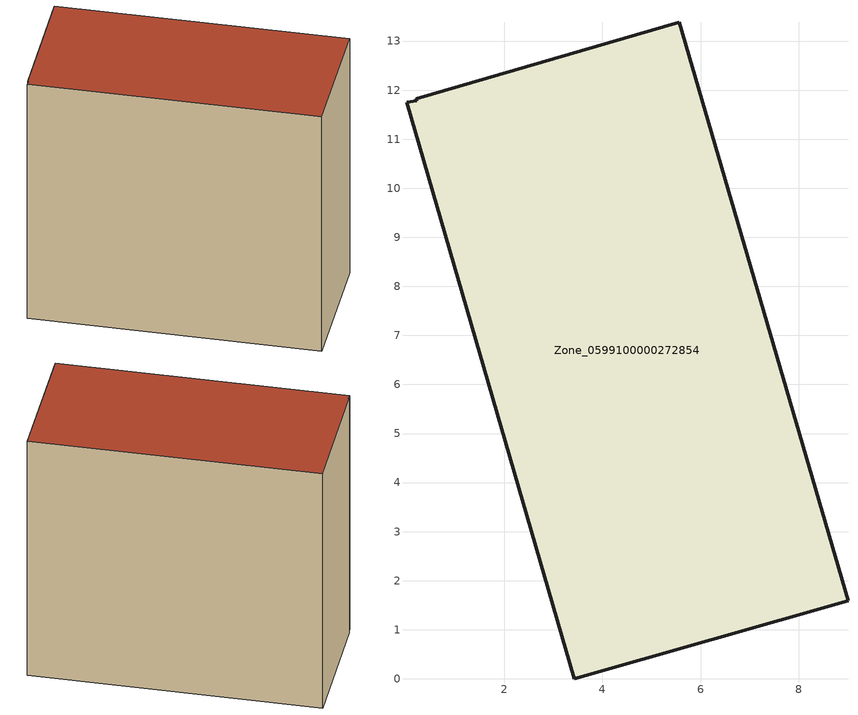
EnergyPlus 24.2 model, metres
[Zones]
Zone_0599100000272854
 floor ground (C_G): 0.01,11.75 0.22,11.78 0.2,11.83 5.57,13.38 9.01,1.59 3.42,0 z0
 wall outside (C_F): 9.01,1.59 5.57,13.38 0.2,11.83 0.22,11.78 0.01,11.75 3.42,0 9.01,1.59 z0:11.53
 roof outside (C_R): 0.22,11.78 0.01,11.75 3.42,0 9.01,1.59 5.57,13.38 0.2,11.83 z11.53
[BUILDING]
Pand.0599100000272854: North Axis=0; Terrain=City; Loads Convergence Tolerance Value=0.04; Temperature Convergence Tolerance Value=0.4; Solar Distribution=FullExterior; Maximum Number of Warmup Days=25; Minimum Number of Warmup Days=1
[Site:Location]
Rotterdam.The.Hague.AP_ZH_NLD Design_Conditions: Latitude=51.96; Longitude=4.45; Time Zone=1; Elevation=-4.5
[SITE:GROUNDTEMPERATURE:BUILDINGSURFACE]
18, 18, 18, 18, 18, 18, 18, 18, 18, 18, 18, 18
[MATERIAL] Thermal Absorptance=0.9; Solar Absorptance=0.7; Visible Absorptance=0.7
Name | Roughness | Thickness | Conductivity | Density | Specific Heat
G.TI.1946 | MediumSmooth | 0.15 | 1 | 540 | 1210
F.TI.1946 | Rough | 0.3 | 0.857143 | 1920 | 840
R.TI.1946 | MediumRough | 0.2 | 0.1 | 1500 | 1000
[CONSTRUCTION]
C_G: G.TI.1946
C_F: F.TI.1946
C_R: R.TI.1946
[ZONE]
Zone_0599100000272854: Type=1; Multiplier=1; Ceiling Height=Autocalculate; Volume=Autocalculate; Floor Area=autocalculate; Part of Total Floor Area=Yes
[ZONEINFILTRATION:DESIGNFLOWRATE]
Infil_Zone_0599100000272854: Zone or ZoneList or Space or SpaceList=Zone_0599100000272854; Schedule=AlwaysOn; Design Flow Rate Calculation Method=Flow/Area; Flow Rate per Floor Area=0.003; Constant Term Coefficient=1; Temperature Term Coefficient=0; Velocity Term Coefficient=0; Velocity Squared Term Coefficient=0
[HVACTEMPLATE:ZONE:IDEALLOADSAIRSYSTEM]
Zone_0599100000272854: Maximum Heating Supply Air Temperature=50; Minimum Cooling Supply Air Temperature=13; Maximum Heating Supply Air Humidity Ratio=0.0156; Minimum Cooling Supply Air Humidity Ratio=0.0077; Heating Limit=NoLimit; Cooling Limit=NoLimit; Dehumidification Control Type=ConstantSensibleHeatRatio; Cooling Sensible Heat Ratio=0.7; Dehumidification Setpoint=60; Humidification Control Type=None; Humidification Setpoint=30; Outdoor Air Method=None; Outdoor Air Flow Rate per Person=0.00944; Outdoor Air Flow Rate per Zone Floor Area=0; Outdoor Air Flow Rate per Zone=0; Demand Controlled Ventilation Type=None; Outdoor Air Economizer Type=NoEconomizer; Heat Recovery Type=None; Sensible Heat Recovery Effectiveness=0.7; Latent Heat Recovery Effectiveness=0.65
[ZONECONTROL:THERMOSTAT]
ThermostatControl_Zone_0599100000272854: Zone or ZoneList=Zone_0599100000272854; Control Type Schedule=DualSetpointControlType; Control 1=Thermostat_Zone_0599100000272854; Temperature Difference Between Cutout And Setpoint=0
[THERMOSTATSETPOINT:DUALSETPOINT]
Thermostat_Zone_0599100000272854: Heating Setpoint Temperature Schedule=HeatingSetpoint_Zone_0599100000272854; Cooling Setpoint Temperature Schedule=CoolingSetpoint_Zone_0599100000272854
[SCHEDULE:COMPACT]
HeatingSetpoint_Zone_0599100000272854: Through: 12/31, For: AllDays, Until: 24:00, 21
CoolingSetpoint_Zone_0599100000272854: Through: 12/31, For: AllDays, Until: 24:00, 24
DualSetpointControlType: Through: 12/31, For: AllDays, Until: 24:00, 4
AlwaysOn: Through: 12/31, For: AllDays, Until: 24:00, 1
